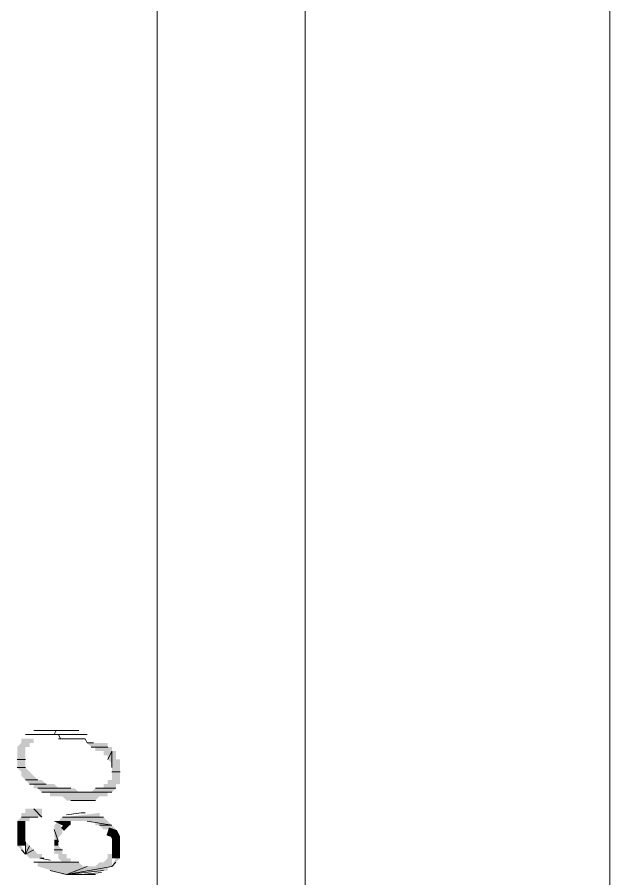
# Model space of a CAD drawing. Header units: millimetres. Extents: x 182 to 575, y -105 to 95.
# Drawn here: x 290.799 to 291.485, y 81.492 to 82.488 of the extents above; entities that cross this region are included whole.
import ezdxf

# ---------------------------------------------------------------- set-up
doc = ezdxf.new("R2010")
doc.units = ezdxf.units.MM
doc.header["$MEASUREMENT"] = 0
doc.layers.add('PDF_Geometry', color=7, linetype='Continuous')
doc.layers.add('PDF_Solid Fills', color=7, linetype='Continuous')

msp = doc.modelspace()

# ---------------------------------------------------------------- hatches: boundary and pattern name
at = {"layer": 'PDF_Solid Fills', "transparency": 33554559}
for points in [[(290.8992515504682, 81.63957778269088), (290.8992515504682, 81.63481444935755), (290.9040116562884, 81.63481444935755), (290.9040116562884, 81.63005434353744), (290.9087749631666, 81.62529103665912), (290.9087749631666, 81.60624418480728), (290.9040116562884, 81.60624418480728), (290.9040116562884, 81.60148085147395), (290.8992515504682, 81.60148085147395), (290.8992515504682, 81.59672077210885), (290.8897281377698, 81.59672077210885), (290.8849648044364, 81.59195743877552), (290.8706780584047, 81.59195743877552), (290.8659179525847, 81.59672077210885), (290.8468678732196, 81.59672077210885), (290.8421077938544, 81.60148085147395), (290.832584354701, 81.60148085147395), (290.8278210478228, 81.60624418480728), (290.8230609420026, 81.60624418480728), (290.8087741959708, 81.62053093083904), (290.8087741959708, 81.64433786205595), (290.8135375293043, 81.64433786205595), (290.8135375293043, 81.64910119538928), (290.8182976086692, 81.64910119538928), (290.8182976086692, 81.65386452872261), (290.8040108626375, 81.65386452872261), (290.8040108626375, 81.64910119538928), (290.7992507832726, 81.64433786205595), (290.7992507832726, 81.62053093083904), (290.8040108626375, 81.61576759750568), (290.8040108626375, 81.61100751814061), (290.8135375293043, 81.60148085147395), (290.8182976086692, 81.60148085147395), (290.8182976086692, 81.59672077210885), (290.8230609420026, 81.59672077210885), (290.8278210478228, 81.59195743877552), (290.8373444605212, 81.59195743877552), (290.8373444605212, 81.58719733295544), (290.851631206553, 81.58719733295544), (290.8563945398862, 81.58243402607712), (290.8897281377698, 81.58243402607712), (290.8944882171349, 81.58719733295544), (290.9040116562884, 81.58719733295544), (290.9040116562884, 81.59195743877552), (290.9087749631666, 81.59195743877552), (290.9135350689868, 81.59672077210885), (290.9135350689868, 81.60148085147395), (290.9182984023201, 81.60148085147395), (290.9182984023201, 81.63005434353744), (290.9135350689868, 81.63005434353744), (290.9135350689868, 81.63957778269088), (290.9087749631666, 81.63957778269088), (290.9087749631666, 81.64433786205595), (290.9040116562884, 81.64433786205595), (290.9040116562884, 81.64910119538928), (290.8802014711032, 81.64910119538928), (290.8849648044364, 81.64433786205595), (290.8897281377698, 81.64433786205595), (290.8897281377698, 81.63957778269088)], [(290.8135375293043, 81.55862384089193), (290.8135375293043, 81.56338717422526), (290.8278210478228, 81.56338717422526), (290.8278210478228, 81.57291058692368), (290.8087741959708, 81.57291058692368), (290.8087741959708, 81.56815050755858), (290.8040108626375, 81.56815050755858), (290.8040108626375, 81.56338717422526), (290.7992507832726, 81.55862384089193)]]:
    msp.add_hatch(color=256, dxfattribs=at).paths.add_polyline_path(points)
h = msp.add_hatch(color=256, dxfattribs=at)
h.paths.add_polyline_path([(290.851631206553, 81.54434032237339), (290.851631206553, 81.5491004281935), (290.8468678732196, 81.55862384089193), (290.8421077938544, 81.55386376152686), (290.8421077938544, 81.53957698904006), (290.8468678732196, 81.53481690967499), (290.8468678732196, 81.53957698904006)])
h.paths.add_polyline_path([(290.8897281377698, 81.5570367863829), (290.8897281377698, 81.55386376152686), (290.8944882171349, 81.55386376152686), (290.8992515504682, 81.5491004281935), (290.9040116562884, 81.5491004281935), (290.9135350689868, 81.54434032237339), (290.9135350689868, 81.5491004281935), (290.9087749631666, 81.55386376152686), (290.9040116562884, 81.55862384089193), (290.8992515504682, 81.56338717422526), (290.8944882171349, 81.56338717422526), (290.8944882171349, 81.56815050755858), (290.8563945398862, 81.56338717422526), (290.851631206553, 81.56338717422526), (290.8468678732196, 81.55862384089193), (290.8802014711032, 81.55862384089193)])
h = msp.add_hatch(color=256, dxfattribs=at)
h.paths.add_polyline_path([(290.7992507832726, 81.53957698904006), (290.7992507832726, 81.53005357634166), (290.8040108626375, 81.52529349697659), (290.8040108626375, 81.52529024300833), (290.8087741959708, 81.52053016364326), (290.8040108626375, 81.53005357634166)])
h.paths.add_polyline_path([(290.8278210478228, 81.51576683030993), (290.8278210478228, 81.52053016364326), (290.8230609420026, 81.52053016364326), (290.8182976086692, 81.52529024300833), (290.8135375293043, 81.53005357634166), (290.8087741959708, 81.53481690967499), (290.8087741959708, 81.52053016364326), (290.8135375293043, 81.51576683030993)])
h = msp.add_hatch(color=256, dxfattribs=at)
h.paths.add_polyline_path([(290.8563945398862, 81.49671997845806), (290.9040116562884, 81.50148331179142), (290.9040116562884, 81.5053773867476), (290.9087749631666, 81.5062434176115), (290.9087749631666, 81.52053016364326), (290.9040116562884, 81.52053016364326), (290.9040116562884, 81.51576683030993), (290.8992515504682, 81.51100672448982), (290.8944882171349, 81.51100672448982), (290.8897281377698, 81.5062434176115), (290.875441391738, 81.5062434176115), (290.8706780584047, 81.51100672448982), (290.8611546192514, 81.51100672448982), (290.8611546192514, 81.51576683030993), (290.8563945398862, 81.51576683030993), (290.8563945398862, 81.52053016364326), (290.851631206553, 81.52053016364326), (290.851631206553, 81.52529024300833), (290.8468678732196, 81.53005357634166), (290.8421077938544, 81.53005357634166), (290.8421077938544, 81.52053016364326), (290.8468678732196, 81.52053016364326), (290.8468678732196, 81.51576683030993), (290.851631206553, 81.51100672448982), (290.8230609420026, 81.51100672448982), (290.8230609420026, 81.5062434176115), (290.836393470062, 81.50243430225052), (290.8373444605212, 81.50148331179142), (290.8500430671407, 81.49830811787024), (290.851631206553, 81.49671997845806)])
h.paths.add_polyline_path([(290.9087749631666, 81.5062434176115), (290.9182984023201, 81.51576683030993), (290.9182984023201, 81.52529024300833), (290.9135350689868, 81.51576683030993)])

# ---------------------------------------------------------------- linework, layer by layer
at = {"layer": 'PDF_Geometry', "lineweight": 13}
for points in [[(291.1325834552302, 83.11100622184432), (291.1325834552302, 80.25862669803479)], [(291.1325834552302, 81.94434019009827), (291.1325834552302, 82.94433825888137)], [(290.961155412902, 80.23481651284959), (290.961155412902, 80.25862669803479), (290.961155412902, 82.75862669803479), (290.961155412902, 82.7824336292517)], [(290.8802014711032, 81.65862460808768), (290.8087741959708, 81.65862460808768), (290.8802014711032, 81.65862460808768)], [(290.8087741959708, 81.65862460808768), (290.8802014711032, 81.65862460808768), (290.8087741959708, 81.65862460808768)], [(290.8182976086692, 81.663387941421), (290.8706780584047, 81.663387941421), (290.8182976086692, 81.663387941421)], [(290.8230609420026, 81.663387941421), (290.8611546192514, 81.663387941421), (290.8230609420026, 81.663387941421)], [(290.8611546192514, 81.663387941421), (290.8230609420026, 81.663387941421), (290.8611546192514, 81.663387941421)], [(290.8397261139603, 81.663387941421), (290.8444878335371, 81.663387941421), (290.8421077938544, 81.65862460808768), (290.8468695002036, 81.65862460808768), (290.8468695002036, 81.65862460808768), (290.8492511668703, 81.65386452872261)], [(290.8421077938544, 81.663387941421), (290.8421077938544, 81.663387941421), (290.8421077938544, 81.663387941421)], [(290.8540128732195, 81.65386452872261), (290.8706796721614, 81.65386452872261), (290.8468678732196, 81.65386452872261)], [(290.8563945398862, 81.65386452872261), (290.8778214181931, 81.65386452872261), (290.8802030848598, 81.64910119538928), (290.8825831377699, 81.64910119538928), (290.8873464711032, 81.64910119538928)], [(290.8849648044364, 81.64433786205595), (290.9040116562884, 81.64433786205595), (290.8849648044364, 81.64433786205595)], [(290.9040116562884, 81.63005434353744), (290.9087749631666, 81.63957778269088), (290.9040116562884, 81.63005434353744)], [(290.9087749631666, 81.62053093083904), (290.9087749631666, 81.63957778269088), (290.9087749631666, 81.62053093083904)], [(290.7992507832726, 81.63005434353744), (290.8087741959708, 81.63005434353744), (290.7992507832726, 81.63005434353744)], [(290.7992507832726, 81.62053093083904), (290.8087741959708, 81.62053093083904), (290.7992507832726, 81.62053093083904)], [(290.8230609420026, 81.60624418480728), (290.8087741959708, 81.60624418480728), (290.8230609420026, 81.60624418480728)], [(290.8087741959708, 81.60624418480728), (290.8230609420026, 81.60624418480728), (290.8087741959708, 81.60624418480728)], [(290.8611546192514, 81.59672077210885), (290.8230609420026, 81.59672077210885), (290.8611546192514, 81.59672077210885)], [(290.8230609420026, 81.59672077210885), (290.851631206553, 81.59672077210885), (290.8230609420026, 81.59672077210885)], [(290.851631206553, 81.59672077210885), (290.8230609420026, 81.59672077210885), (290.851631206553, 81.59672077210885)], [(290.8278210478228, 81.59195743877552), (290.9087749631666, 81.59195743877552), (290.8278210478228, 81.59195743877552)], [(290.9087749631666, 81.59195743877552), (290.8278210478228, 81.59195743877552), (290.9087749631666, 81.59195743877552)], [(290.8897281377698, 81.58243402607712), (290.8611546192514, 81.58243402607712), (290.8897281377698, 81.58243402607712)], [(290.8611546192514, 81.58243402607712), (290.8897281377698, 81.58243402607712), (290.8611546192514, 81.58243402607712)], [(290.8706780584047, 81.58243402607712), (290.8802014711032, 81.58243402607712), (290.8706780584047, 81.58243402607712)], [(290.8778214314206, 81.56815050755858), (290.8730597118439, 81.56815050755858), (290.8730597118439, 81.56815050755858), (290.8730613388279, 81.56815050755858), (290.8563945398862, 81.56576884089193)], [(290.8992515504682, 81.56338717422526), (290.851631206553, 81.56338717422526), (290.8992515504682, 81.56338717422526)], [(290.8944882171349, 81.55386376152686), (290.9087749631666, 81.55386376152686), (290.8944882171349, 81.55386376152686)], [(290.8182976086692, 81.52529024300833), (290.8087741959708, 81.52053016364326), (290.8182976086692, 81.52529024300833)], [(290.851631206553, 81.52529024300833), (290.8421077938544, 81.52529024300833), (290.851631206553, 81.52529024300833)], [(290.8468678732196, 81.51100672448982), (290.8182976086692, 81.51100672448982), (290.8468678732196, 81.51100672448982)], [(290.851631206553, 81.51100672448982), (290.8230609420026, 81.51100672448982), (290.851631206553, 81.51100672448982)], [(290.8373444605212, 81.51338677739986), (290.8254409949127, 81.51576683030993), (290.8302027012619, 81.51576683030993)], [(290.8968698838016, 81.49910164512471), (290.8730613388279, 81.49671997845806), (290.8730597118439, 81.49671997845806)], [(290.8563945398862, 81.49671997845806), (290.8897281377698, 81.49671997845806), (290.8563945398862, 81.49671997845806)], [(290.8897281377698, 81.49671997845806), (290.8563945398862, 81.49671997845806), (290.8897281377698, 81.49671997845806)], [(290.8706780584047, 81.49671997845806), (290.8802014711032, 81.49671997845806), (290.8706780584047, 81.49671997845806)]]:
    msp.add_lwpolyline(points, dxfattribs=at)
at = {"layer": 'PDF_Geometry', "lineweight": 20}
msp.add_lwpolyline([(291.484966233008, 80.25862669803479), (291.484966233008, 83.11100622184432)], close=True, dxfattribs=at)
at = {"layer": 'PDF_Geometry', "lineweight": 13}
for points in [[(290.9087749631666, 81.61576759750568), (290.9182984023201, 81.61576759750568), (290.9087749631666, 81.61576759750568)], [(290.8135375293043, 81.60148085147395), (290.832584354701, 81.60148085147395), (290.8135375293043, 81.60148085147395)], [(290.8897281377698, 81.59672077210885), (290.9135350689868, 81.59672077210885), (290.8897281377698, 81.59672077210885)], [(290.9135350689868, 81.59672077210885), (290.8992515504682, 81.59672077210885), (290.9135350689868, 81.59672077210885)], [(290.8992515504682, 81.59672077210885), (290.9135350689868, 81.59672077210885), (290.8992515504682, 81.59672077210885)], [(290.8182976086692, 81.57291058692368), (290.8278210478228, 81.56338717422526), (290.8182976086692, 81.57291058692368)], [(290.8230609420026, 81.56338717422526), (290.8040108626375, 81.56338717422526), (290.8230609420026, 81.56338717422526)], [(290.8802014711032, 81.55862384089193), (290.9087749631666, 81.55386376152686), (290.8802014711032, 81.55862384089193)], [(290.8421077938544, 81.5491004281935), (290.8468678732196, 81.53481690967499), (290.8421077938544, 81.5491004281935)], [(290.8087741959708, 81.53481690967499), (290.8087741959708, 81.52053016364326), (290.8087741959708, 81.53481690967499)], [(290.8135375293043, 81.53005357634166), (290.8087741959708, 81.52053016364326), (290.8135375293043, 81.53005357634166)], [(290.8040108626375, 81.52529024300833), (290.8087741959708, 81.52053016364326), (290.8040108626375, 81.52529024300833)], [(290.8706780584047, 81.51100672448982), (290.851631206553, 81.51100672448982), (290.8706780584047, 81.51100672448982)], [(290.851631206553, 81.51100672448982), (290.8659179525847, 81.51100672448982), (290.851631206553, 81.51100672448982)], [(290.9135350689868, 81.51100672448982), (290.9087749631666, 81.5062434176115), (290.9135350689868, 81.51100672448982)], [(290.8373444605212, 81.50148331179142), (290.8563945398862, 81.49671997845806), (290.8373444605212, 81.50148331179142)], [(290.9087749631666, 81.5062434176115), (290.8563945398862, 81.49671997845806), (290.9087749631666, 81.5062434176115)], [(290.8802014711032, 81.5062434176115), (290.8563945398862, 81.49671997845806), (290.8802014711032, 81.5062434176115)], [(290.8992515504682, 81.50148331179142), (290.8563945398862, 81.49671997845806), (290.8992515504682, 81.50148331179142)]]:
    msp.add_lwpolyline(points, close=True, dxfattribs=at)
msp.add_lwpolyline([(290.8040124896216, 81.53005357634166, 0.009523412698418573, 0.009523412698418573, 0), (290.8040124896216, 81.54434032237339, 0.009523412698418573, 0.009523412698418573, 0), (290.8040124896216, 81.5491004281935, 0.009523412698418573, 0.009523412698418573, 0), (290.8040124896216, 81.55386376152686, 0.009523412698418573, 0.009523412698418573, 0), (290.8040124896216, 81.55862384089193, 0, 0, 0), (290.8135375293043, 81.55862384089193, 0, 0, 0)], format="xyseb", dxfattribs=at)
for points, const_width in [([(290.8611546192514, 81.55624380120938), (290.851631206553, 81.55624380120938), (290.8563945398862, 81.55386376152686), (290.851631206553, 81.5491004281935)], 0.004760079365079643), ([(290.9135366827434, 81.51576683030993), (290.9135366827434, 81.53005357634166), (290.9135366827434, 81.53481690967499), (290.9135366827434, 81.53957698904006), (290.9111550293043, 81.54434032237339), (290.9040116562884, 81.54672037528346)], 0.009523439153433682), ([(290.8444878335371, 81.53719694935754), (290.8444878335371, 81.53481690967499), (290.8444878335371, 81.53005357634166)], 0.004760079365079643)]:
    msp.add_lwpolyline(points, dxfattribs=dict(at, const_width=const_width))
at = {"layer": 'PDF_Solid Fills', "transparency": 33554559}
for points in [[(290.8230609420026, 81.663387941421), (290.8611546192514, 81.663387941421), (290.8182976086692, 81.663387941421)], [(290.8278210478228, 81.663387941421), (290.8563945398862, 81.663387941421), (290.8230609420026, 81.663387941421)], [(290.8563945398862, 81.663387941421), (290.8230609420026, 81.663387941421), (290.8611546192514, 81.663387941421)], [(290.851631206553, 81.663387941421), (290.851631206553, 81.663387941421), (290.8278210478228, 81.663387941421)], [(290.851631206553, 81.663387941421), (290.8278210478228, 81.663387941421), (290.8563945398862, 81.663387941421)], [(290.832584354701, 81.663387941421), (290.851631206553, 81.663387941421), (290.8278210478228, 81.663387941421)], [(290.8373444605212, 81.663387941421), (290.8468678732196, 81.663387941421), (290.832584354701, 81.663387941421)], [(290.8468678732196, 81.663387941421), (290.832584354701, 81.663387941421), (290.851631206553, 81.663387941421)], [(290.8421077938544, 81.663387941421), (290.8421077938544, 81.663387941421), (290.8373444605212, 81.663387941421)], [(290.8421077938544, 81.663387941421), (290.8373444605212, 81.663387941421), (290.8468678732196, 81.663387941421)]]:
    msp.add_solid(points, dxfattribs=at)

doc.saveas('drawing.dxf')
